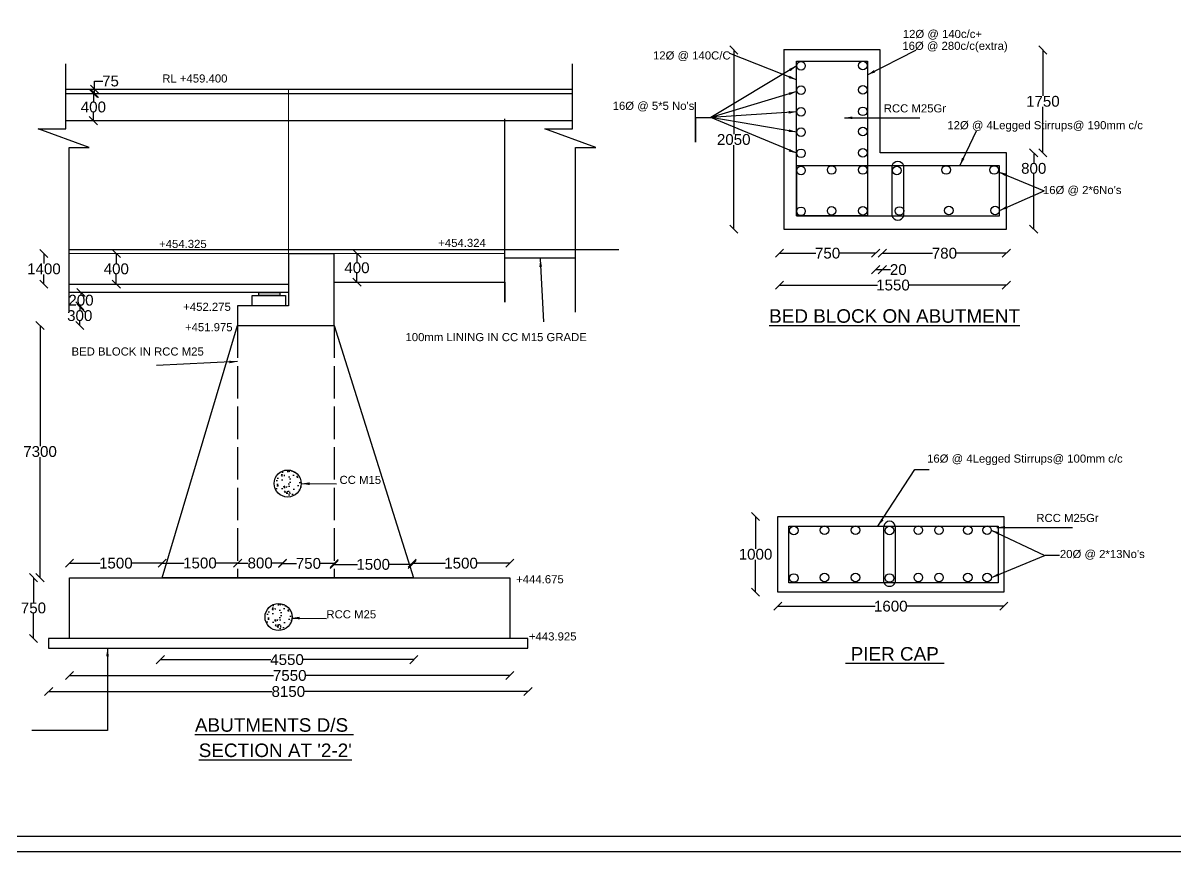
# Model space of a CAD drawing. Header units: millimetres. Extents: x 5124 to 3090300, y 2311 to 46023684.
# Drawn here: x 3047476 to 3068776, y 45984668 to 45999997 of the extents above; entities that cross this region are included whole.
import ezdxf

# ---------------------------------------------------------------- set-up
doc = ezdxf.new("R2010")
doc.units = ezdxf.units.MM
doc.header["$MEASUREMENT"] = 0
doc.linetypes.add('ACAD_ISO02W100', pattern=[15, 12, -3])
doc.layers.add('DIMENSION', color=7, linetype='Continuous')
doc.layers.add('DRAWING', color=7, linetype='Continuous')
doc.styles.get("Standard").update_dxf_attribs({"font": 'arial.ttf'})
doc.dimstyles.get("Standard").update_dxf_attribs({"dimtxt": 200, "dimasz": 150, "dimexe": 0.18, "dimexo": 0.0625, "dimgap": 0.09, "dimtad": 0, "dimtih": 1, "dimtoh": 1, "dimdec": 0, "dimzin": 0, "dimdsep": 46, "dimtxsty": 'Standard', "dimblk": 'OBLIQUE', "dimcen": 0.09, "dimse1": 1, "dimse2": 1, "dimadec": 0, "dimazin": 0, "dimtfac": 1, "dimtdec": 0, "dimtofl": 0, "dimtmove": 0, "dimatfit": 3, "dimfxl": 1, "dimtolj": 1, "dimtzin": 0, "dimarcsym": 1})

# ---------------------------------------------------------------- blocks, each defined once
blk = doc.blocks.new('_Oblique')
at = {"color": 0, "linetype": 'ByBlock', "lineweight": -2}
blk.add_line((-0.5, -0.5), (0.5, 0.5), dxfattribs=at)
blk = doc.blocks.new('*D31')
at = {"layer": 'Defpoints', "color": 0, "transparency": 16777216}
for p in [(3063327, 45999499), (3066333, 45999499), (3063327, 45997597)]:
    blk.add_point(p, dxfattribs=at)
at = {"layer": 'DRAWING', "color": 0, "lineweight": -2, "transparency": 16777216}
for p, q in [((3066333, 45999499), (3066333, 45998650)), ((3066333, 45997597), (3066333, 45998446))]:
    blk.add_line(p, q, dxfattribs=at)
at = {"layer": 'DRAWING', "color": 0, "lineweight": -2, "transparency": 16777216, "xscale": 150, "yscale": 150, "zscale": 150}
for p, rotation in [((3066333, 45999499), 90), ((3066333, 45997597), 270)]:
    blk.add_blockref('_Oblique', p, dxfattribs=dict(at, rotation=rotation))
at = {"layer": 'DRAWING', "color": 0, "transparency": 16777216, "insert": (3066333, 45998548), "char_height": 200, "attachment_point": 5}
blk.add_mtext('\\A1;1750', dxfattribs=at)
blk = doc.blocks.new('*D32')
at = {"layer": 'Defpoints', "color": 0, "transparency": 16777216}
for p in [(3065658, 45997597), (3065658, 45996186), (3066164, 45996186)]:
    blk.add_point(p, dxfattribs=at)
at = {"layer": 'DRAWING', "color": 0, "lineweight": -2, "transparency": 16777216}
for p, q in [((3066164, 45997597), (3066164, 45997410)), ((3066164, 45996186), (3066164, 45997205))]:
    blk.add_line(p, q, dxfattribs=at)
at = {"layer": 'DRAWING', "color": 0, "lineweight": -2, "transparency": 16777216, "xscale": 150, "yscale": 150, "zscale": 150}
for p, rotation in [((3066164, 45997597), 90), ((3066164, 45996186), 270)]:
    blk.add_blockref('_Oblique', p, dxfattribs=dict(at, rotation=rotation))
at = {"layer": 'DRAWING', "color": 0, "transparency": 16777216, "insert": (3066164, 45997308), "char_height": 200, "attachment_point": 5}
blk.add_mtext('\\A1;800', dxfattribs=at)
blk = doc.blocks.new('*D33')
at = {"layer": 'Defpoints', "color": 0, "transparency": 16777216}
for p in [(3060617, 45999499), (3061544, 45999499), (3061544, 45996186)]:
    blk.add_point(p, dxfattribs=at)
at = {"layer": 'DRAWING', "color": 0, "lineweight": -2, "transparency": 16777216}
for p, q in [((3060617, 45999499), (3060617, 45997944)), ((3060617, 45996186), (3060617, 45997740))]:
    blk.add_line(p, q, dxfattribs=at)
at = {"layer": 'DRAWING', "color": 0, "lineweight": -2, "transparency": 16777216, "xscale": 150, "yscale": 150, "zscale": 150}
for p, rotation in [((3060617, 45999499), 90), ((3060617, 45996186), 270)]:
    blk.add_blockref('_Oblique', p, dxfattribs=dict(at, rotation=rotation))
at = {"layer": 'DRAWING', "color": 0, "transparency": 16777216, "insert": (3060617, 45997842), "char_height": 200, "attachment_point": 5}
blk.add_mtext('\\A1;2050', dxfattribs=at)
blk = doc.blocks.new('*D34')
at = {"layer": 'Defpoints', "color": 0, "transparency": 16777216}
for p in [(3061465, 45996170), (3063241, 45996186), (3063241, 45995740)]:
    blk.add_point(p, dxfattribs=at)
at = {"layer": 'DRAWING', "color": 0, "lineweight": -2, "transparency": 16777216}
for p, q in [((3061465, 45995740), (3062133, 45995740)), ((3063241, 45995740), (3062573, 45995740))]:
    blk.add_line(p, q, dxfattribs=at)
at = {"layer": 'DRAWING', "color": 0, "lineweight": -2, "transparency": 16777216, "xscale": 150, "yscale": 150, "zscale": 150, "rotation": 180}
blk.add_blockref('_Oblique', (3061465, 45995740), dxfattribs=at)
at = {"layer": 'DRAWING', "color": 0, "lineweight": -2, "transparency": 16777216, "xscale": 150, "yscale": 150, "zscale": 150}
blk.add_blockref('_Oblique', (3063241, 45995740), dxfattribs=at)
at = {"layer": 'DRAWING', "color": 0, "transparency": 16777216, "insert": (3062353, 45995740), "char_height": 200, "attachment_point": 5}
blk.add_mtext('\\A1;750', dxfattribs=at)
blk = doc.blocks.new('*D35')
at = {"layer": 'Defpoints', "color": 0, "transparency": 16777216}
for p in [(3063241, 45995740), (3063365, 45995740), (3063365, 45995436)]:
    blk.add_point(p, dxfattribs=at)
at = {"layer": 'DRAWING', "color": 0, "lineweight": -2, "transparency": 16777216}
for p, q in [((3063241, 45995436), (3063365, 45995436)), ((3063365, 45995436), (3063515, 45995436))]:
    blk.add_line(p, q, dxfattribs=at)
at = {"layer": 'DRAWING', "color": 0, "lineweight": -2, "transparency": 16777216, "xscale": 150, "yscale": 150, "zscale": 150, "rotation": 180}
blk.add_blockref('_Oblique', (3063241, 45995436), dxfattribs=at)
at = {"layer": 'DRAWING', "color": 0, "lineweight": -2, "transparency": 16777216, "xscale": 150, "yscale": 150, "zscale": 150}
blk.add_blockref('_Oblique', (3063365, 45995436), dxfattribs=at)
at = {"layer": 'DRAWING', "color": 0, "transparency": 16777216, "insert": (3063659, 45995436), "char_height": 200, "attachment_point": 5}
blk.add_mtext('\\A1;20', dxfattribs=at)
blk = doc.blocks.new('*D36')
at = {"layer": 'Defpoints', "color": 0, "transparency": 16777216}
for p in [(3065658, 45996186), (3063365, 45995740), (3065658, 45995739)]:
    blk.add_point(p, dxfattribs=at)
at = {"layer": 'DRAWING', "color": 0, "lineweight": -2, "transparency": 16777216}
for p, q in [((3063365, 45995739), (3064292, 45995739)), ((3065658, 45995739), (3064731, 45995739))]:
    blk.add_line(p, q, dxfattribs=at)
at = {"layer": 'DRAWING', "color": 0, "lineweight": -2, "transparency": 16777216, "xscale": 150, "yscale": 150, "zscale": 150, "rotation": 180}
blk.add_blockref('_Oblique', (3063365, 45995739), dxfattribs=at)
at = {"layer": 'DRAWING', "color": 0, "lineweight": -2, "transparency": 16777216, "xscale": 150, "yscale": 150, "zscale": 150}
blk.add_blockref('_Oblique', (3065658, 45995739), dxfattribs=at)
at = {"layer": 'DRAWING', "color": 0, "transparency": 16777216, "insert": (3064512, 45995739), "char_height": 200, "attachment_point": 5}
blk.add_mtext('\\A1;780', dxfattribs=at)
blk = doc.blocks.new('*D37')
at = {"layer": 'Defpoints', "color": 0, "transparency": 16777216}
for p in [(3061465, 45995740), (3065658, 45995739), (3065658, 45995150)]:
    blk.add_point(p, dxfattribs=at)
at = {"layer": 'DRAWING', "color": 0, "lineweight": -2, "transparency": 16777216}
for p, q in [((3061465, 45995150), (3063273, 45995150)), ((3065658, 45995150), (3063851, 45995150))]:
    blk.add_line(p, q, dxfattribs=at)
at = {"layer": 'DRAWING', "color": 0, "lineweight": -2, "transparency": 16777216, "xscale": 150, "yscale": 150, "zscale": 150, "rotation": 180}
blk.add_blockref('_Oblique', (3061465, 45995150), dxfattribs=at)
at = {"layer": 'DRAWING', "color": 0, "lineweight": -2, "transparency": 16777216, "xscale": 150, "yscale": 150, "zscale": 150}
blk.add_blockref('_Oblique', (3065658, 45995150), dxfattribs=at)
at = {"layer": 'DRAWING', "color": 0, "transparency": 16777216, "insert": (3063562, 45995150), "char_height": 200, "attachment_point": 5}
blk.add_mtext('\\A1;1550', dxfattribs=at)
blk = doc.blocks.new('*D38')
at = {"layer": 'Defpoints', "color": 0, "transparency": 16777216}
for p in [(3061020, 45990872), (3061432, 45990872), (3061432, 45989471)]:
    blk.add_point(p, dxfattribs=at)
at = {"layer": 'DRAWING', "color": 0, "lineweight": -2, "transparency": 16777216}
for p, q in [((3061020, 45990872), (3061020, 45990274)), ((3061020, 45989471), (3061020, 45990069))]:
    blk.add_line(p, q, dxfattribs=at)
at = {"layer": 'DRAWING', "color": 0, "lineweight": -2, "transparency": 16777216, "xscale": 150, "yscale": 150, "zscale": 150}
for p, rotation in [((3061020, 45990872), 90), ((3061020, 45989471), 270)]:
    blk.add_blockref('_Oblique', p, dxfattribs=dict(at, rotation=rotation))
at = {"layer": 'DRAWING', "color": 0, "transparency": 16777216, "insert": (3061020, 45990172), "char_height": 200, "attachment_point": 5}
blk.add_mtext('\\A1;1000', dxfattribs=at)
blk = doc.blocks.new('*D39')
at = {"layer": 'Defpoints', "color": 0, "transparency": 16777216}
for p in [(3061432, 45989471), (3065611, 45989471), (3065611, 45989212)]:
    blk.add_point(p, dxfattribs=at)
at = {"layer": 'DRAWING', "color": 0, "lineweight": -2, "transparency": 16777216}
for p, q in [((3061432, 45989212), (3063232, 45989212)), ((3065611, 45989212), (3063810, 45989212))]:
    blk.add_line(p, q, dxfattribs=at)
at = {"layer": 'DRAWING', "color": 0, "lineweight": -2, "transparency": 16777216, "xscale": 150, "yscale": 150, "zscale": 150, "rotation": 180}
blk.add_blockref('_Oblique', (3061432, 45989212), dxfattribs=at)
at = {"layer": 'DRAWING', "color": 0, "lineweight": -2, "transparency": 16777216, "xscale": 150, "yscale": 150, "zscale": 150}
blk.add_blockref('_Oblique', (3065611, 45989212), dxfattribs=at)
at = {"layer": 'DRAWING', "color": 0, "transparency": 16777216, "insert": (3063521, 45989212), "char_height": 200, "attachment_point": 5}
blk.add_mtext('\\A1;1600', dxfattribs=at)
blk = doc.blocks.new('*D40')
at = {"layer": 'Defpoints', "color": 0, "transparency": 16777216}
for p in [(3050014, 45988438), (3054701, 45988438), (3054701, 45988224)]:
    blk.add_point(p, dxfattribs=at)
at = {"layer": 'DRAWING', "color": 0, "lineweight": -2, "transparency": 16777216}
for p, q in [((3050014, 45988224), (3052055, 45988224)), ((3054701, 45988224), (3052660, 45988224))]:
    blk.add_line(p, q, dxfattribs=at)
at = {"layer": 'DRAWING', "color": 0, "lineweight": -2, "transparency": 16777216, "xscale": 150, "yscale": 150, "zscale": 150, "rotation": 180}
blk.add_blockref('_Oblique', (3050014, 45988224), dxfattribs=at)
at = {"layer": 'DRAWING', "color": 0, "lineweight": -2, "transparency": 16777216, "xscale": 150, "yscale": 150, "zscale": 150}
blk.add_blockref('_Oblique', (3054701, 45988224), dxfattribs=at)
at = {"layer": 'DRAWING', "color": 0, "transparency": 16777216, "insert": (3052357, 45988224), "char_height": 200, "attachment_point": 5}
blk.add_mtext('\\A1;4550', dxfattribs=at)
blk = doc.blocks.new('*D41')
at = {"layer": 'Defpoints', "color": 0, "transparency": 16777216}
for p in [(3048336, 45988438), (3056478, 45988438), (3056478, 45987931)]:
    blk.add_point(p, dxfattribs=at)
at = {"layer": 'DRAWING', "color": 0, "lineweight": -2, "transparency": 16777216}
for p, q in [((3048336, 45987931), (3052109, 45987931)), ((3056478, 45987931), (3052704, 45987931))]:
    blk.add_line(p, q, dxfattribs=at)
at = {"layer": 'DRAWING', "color": 0, "lineweight": -2, "transparency": 16777216, "xscale": 150, "yscale": 150, "zscale": 150, "rotation": 180}
blk.add_blockref('_Oblique', (3048336, 45987931), dxfattribs=at)
at = {"layer": 'DRAWING', "color": 0, "lineweight": -2, "transparency": 16777216, "xscale": 150, "yscale": 150, "zscale": 150}
blk.add_blockref('_Oblique', (3056478, 45987931), dxfattribs=at)
at = {"layer": 'DRAWING', "color": 0, "transparency": 16777216, "insert": (3052407, 45987931), "char_height": 200, "attachment_point": 5}
blk.add_mtext('\\A1;7550', dxfattribs=at)
blk = doc.blocks.new('*D42')
at = {"layer": 'Defpoints', "color": 0, "transparency": 16777216}
for p in [(3047949, 45988438), (3056812, 45988438), (3056812, 45987634)]:
    blk.add_point(p, dxfattribs=at)
at = {"layer": 'DRAWING', "color": 0, "lineweight": -2, "transparency": 16777216}
for p, q in [((3047949, 45987634), (3052082, 45987634)), ((3056812, 45987634), (3052679, 45987634))]:
    blk.add_line(p, q, dxfattribs=at)
at = {"layer": 'DRAWING', "color": 0, "lineweight": -2, "transparency": 16777216, "xscale": 150, "yscale": 150, "zscale": 150, "rotation": 180}
blk.add_blockref('_Oblique', (3047949, 45987634), dxfattribs=at)
at = {"layer": 'DRAWING', "color": 0, "lineweight": -2, "transparency": 16777216, "xscale": 150, "yscale": 150, "zscale": 150}
blk.add_blockref('_Oblique', (3056812, 45987634), dxfattribs=at)
at = {"layer": 'DRAWING', "color": 0, "transparency": 16777216, "insert": (3052381, 45987634), "char_height": 200, "attachment_point": 5}
blk.add_mtext('\\A1;8150', dxfattribs=at)
blk = doc.blocks.new('*D43')
at = {"layer": 'Defpoints', "color": 0, "transparency": 16777216}
for p in [(3050049, 45990008), (3048336, 45989740), (3050049, 45989740)]:
    blk.add_point(p, dxfattribs=at)
at = {"layer": 'DRAWING', "color": 0, "lineweight": -2, "transparency": 16777216}
for p, q in [((3048336, 45990008), (3048903, 45990008)), ((3050049, 45990008), (3049481, 45990008))]:
    blk.add_line(p, q, dxfattribs=at)
at = {"layer": 'DRAWING', "color": 0, "lineweight": -2, "transparency": 16777216, "xscale": 150, "yscale": 150, "zscale": 150, "rotation": 180}
blk.add_blockref('_Oblique', (3048336, 45990008), dxfattribs=at)
at = {"layer": 'DRAWING', "color": 0, "lineweight": -2, "transparency": 16777216, "xscale": 150, "yscale": 150, "zscale": 150}
blk.add_blockref('_Oblique', (3050049, 45990008), dxfattribs=at)
at = {"layer": 'DRAWING', "color": 0, "transparency": 16777216, "insert": (3049192, 45990008), "char_height": 200, "attachment_point": 5}
blk.add_mtext('\\A1;1500', dxfattribs=at)
blk = doc.blocks.new('*D44')
at = {"layer": 'Defpoints', "color": 0, "transparency": 16777216}
for p in [(3051444, 45990010), (3050049, 45989740), (3051444, 45989740)]:
    blk.add_point(p, dxfattribs=at)
at = {"layer": 'DRAWING', "color": 0, "lineweight": -2, "transparency": 16777216}
for p, q in [((3050049, 45990010), (3050457, 45990010)), ((3051444, 45990010), (3051035, 45990010))]:
    blk.add_line(p, q, dxfattribs=at)
at = {"layer": 'DRAWING', "color": 0, "lineweight": -2, "transparency": 16777216, "xscale": 150, "yscale": 150, "zscale": 150, "rotation": 180}
blk.add_blockref('_Oblique', (3050049, 45990010), dxfattribs=at)
at = {"layer": 'DRAWING', "color": 0, "lineweight": -2, "transparency": 16777216, "xscale": 150, "yscale": 150, "zscale": 150}
blk.add_blockref('_Oblique', (3051444, 45990010), dxfattribs=at)
at = {"layer": 'DRAWING', "color": 0, "transparency": 16777216, "insert": (3050746, 45990010), "char_height": 200, "attachment_point": 5}
blk.add_mtext('\\A1;1500', dxfattribs=at)
blk = doc.blocks.new('*D45')
at = {"layer": 'Defpoints', "color": 0, "transparency": 16777216}
for p in [(3052275, 45990010), (3053228, 45990010), (3053228, 45990003)]:
    blk.add_point(p, dxfattribs=at)
at = {"layer": 'DRAWING', "color": 0, "lineweight": -2, "transparency": 16777216}
for p, q in [((3052275, 45990003), (3052532, 45990003)), ((3053228, 45990003), (3052971, 45990003))]:
    blk.add_line(p, q, dxfattribs=at)
at = {"layer": 'DRAWING', "color": 0, "lineweight": -2, "transparency": 16777216, "xscale": 150, "yscale": 150, "zscale": 150, "rotation": 180}
blk.add_blockref('_Oblique', (3052275, 45990003), dxfattribs=at)
at = {"layer": 'DRAWING', "color": 0, "lineweight": -2, "transparency": 16777216, "xscale": 150, "yscale": 150, "zscale": 150}
blk.add_blockref('_Oblique', (3053228, 45990003), dxfattribs=at)
at = {"layer": 'DRAWING', "color": 0, "transparency": 16777216, "insert": (3052752, 45990003), "char_height": 200, "attachment_point": 5}
blk.add_mtext('\\A1;750', dxfattribs=at)
blk = doc.blocks.new('*D46')
at = {"layer": 'Defpoints', "color": 0, "transparency": 16777216}
for p in [(3053228, 45990003), (3054672, 45990003), (3054672, 45989985)]:
    blk.add_point(p, dxfattribs=at)
at = {"layer": 'DRAWING', "color": 0, "lineweight": -2, "transparency": 16777216}
for p, q in [((3053228, 45989985), (3053661, 45989985)), ((3054672, 45989985), (3054239, 45989985))]:
    blk.add_line(p, q, dxfattribs=at)
at = {"layer": 'DRAWING', "color": 0, "lineweight": -2, "transparency": 16777216, "xscale": 150, "yscale": 150, "zscale": 150, "rotation": 180}
blk.add_blockref('_Oblique', (3053228, 45989985), dxfattribs=at)
at = {"layer": 'DRAWING', "color": 0, "lineweight": -2, "transparency": 16777216, "xscale": 150, "yscale": 150, "zscale": 150}
blk.add_blockref('_Oblique', (3054672, 45989985), dxfattribs=at)
at = {"layer": 'DRAWING', "color": 0, "transparency": 16777216, "insert": (3053950, 45989985), "char_height": 200, "attachment_point": 5}
blk.add_mtext('\\A1;1500', dxfattribs=at)
blk = doc.blocks.new('*D47')
at = {"layer": 'Defpoints', "color": 0, "transparency": 16777216}
for p in [(3054672, 45989985), (3056477, 45990007), (3056477, 45989985)]:
    blk.add_point(p, dxfattribs=at)
at = {"layer": 'DRAWING', "color": 0, "lineweight": -2, "transparency": 16777216}
for p, q in [((3054672, 45990007), (3055286, 45990007)), ((3056477, 45990007), (3055863, 45990007))]:
    blk.add_line(p, q, dxfattribs=at)
at = {"layer": 'DRAWING', "color": 0, "lineweight": -2, "transparency": 16777216, "xscale": 150, "yscale": 150, "zscale": 150, "rotation": 180}
blk.add_blockref('_Oblique', (3054672, 45990007), dxfattribs=at)
at = {"layer": 'DRAWING', "color": 0, "lineweight": -2, "transparency": 16777216, "xscale": 150, "yscale": 150, "zscale": 150}
blk.add_blockref('_Oblique', (3056477, 45990007), dxfattribs=at)
at = {"layer": 'DRAWING', "color": 0, "transparency": 16777216, "insert": (3055575, 45990007), "char_height": 200, "attachment_point": 5}
blk.add_mtext('\\A1;1500', dxfattribs=at)
blk = doc.blocks.new('*D48')
at = {"layer": 'Defpoints', "color": 0, "transparency": 16777216}
for p in [(3047668, 45989740), (3048336, 45989740), (3048336, 45988617)]:
    blk.add_point(p, dxfattribs=at)
at = {"layer": 'DRAWING', "color": 0, "lineweight": -2, "transparency": 16777216}
for p, q in [((3047668, 45989740), (3047668, 45989281)), ((3047668, 45988617), (3047668, 45989076))]:
    blk.add_line(p, q, dxfattribs=at)
at = {"layer": 'DRAWING', "color": 0, "lineweight": -2, "transparency": 16777216, "xscale": 150, "yscale": 150, "zscale": 150}
for p, rotation in [((3047668, 45989740), 90), ((3047668, 45988617), 270)]:
    blk.add_blockref('_Oblique', p, dxfattribs=dict(at, rotation=rotation))
at = {"layer": 'DRAWING', "color": 0, "transparency": 16777216, "insert": (3047668, 45989179), "char_height": 200, "attachment_point": 5}
blk.add_mtext('\\A1;750', dxfattribs=at)
blk = doc.blocks.new('*D49')
at = {"layer": 'Defpoints', "color": 0, "transparency": 16777216}
for p in [(3047668, 45994403), (3047790, 45994403), (3047668, 45989740)]:
    blk.add_point(p, dxfattribs=at)
at = {"layer": 'DRAWING', "color": 0, "lineweight": -2, "transparency": 16777216}
for p, q in [((3047790, 45994403), (3047790, 45992174)), ((3047790, 45989740), (3047790, 45991969))]:
    blk.add_line(p, q, dxfattribs=at)
at = {"layer": 'DRAWING', "color": 0, "lineweight": -2, "transparency": 16777216, "xscale": 150, "yscale": 150, "zscale": 150}
for p, rotation in [((3047790, 45994403), 90), ((3047790, 45989740), 270)]:
    blk.add_blockref('_Oblique', p, dxfattribs=dict(at, rotation=rotation))
at = {"layer": 'DRAWING', "color": 0, "transparency": 16777216, "insert": (3047790, 45992072), "char_height": 200, "attachment_point": 5}
blk.add_mtext('\\A1;7300', dxfattribs=at)
blk = doc.blocks.new('*D50')
at = {"layer": 'Defpoints', "color": 0, "transparency": 16777216}
for p in [(3048524, 45994767), (3051444, 45994767), (3051444, 45994403)]:
    blk.add_point(p, dxfattribs=at)
at = {"layer": 'DRAWING', "color": 0, "lineweight": -2, "transparency": 16777216}
for p, q in [((3048524, 45994767), (3048524, 45994687)), ((3048524, 45994403), (3048524, 45994483))]:
    blk.add_line(p, q, dxfattribs=at)
at = {"layer": 'DRAWING', "color": 0, "lineweight": -2, "transparency": 16777216, "xscale": 150, "yscale": 150, "zscale": 150}
for p, rotation in [((3048524, 45994767), 90), ((3048524, 45994403), 270)]:
    blk.add_blockref('_Oblique', p, dxfattribs=dict(at, rotation=rotation))
at = {"layer": 'DRAWING', "color": 0, "transparency": 16777216, "insert": (3048524, 45994585), "char_height": 200, "attachment_point": 5}
blk.add_mtext('\\A1;300', dxfattribs=at)
blk = doc.blocks.new('*D51')
at = {"layer": 'Defpoints', "color": 0, "transparency": 16777216}
for p in [(3048524, 45995013), (3048547, 45995013), (3048524, 45994727)]:
    blk.add_point(p, dxfattribs=at)
at = {"layer": 'DRAWING', "color": 0, "lineweight": -2, "transparency": 16777216}
for p, q in [((3048547, 45995013), (3048547, 45994972)), ((3048547, 45994727), (3048547, 45994768))]:
    blk.add_line(p, q, dxfattribs=at)
at = {"layer": 'DRAWING', "color": 0, "lineweight": -2, "transparency": 16777216, "xscale": 150, "yscale": 150, "zscale": 150}
for p, rotation in [((3048547, 45995013), 90), ((3048547, 45994727), 270)]:
    blk.add_blockref('_Oblique', p, dxfattribs=dict(at, rotation=rotation))
at = {"layer": 'DRAWING', "color": 0, "transparency": 16777216, "insert": (3048547, 45994870), "char_height": 200, "attachment_point": 5}
blk.add_mtext('\\A1;200', dxfattribs=at)
blk = doc.blocks.new('*D52')
at = {"layer": 'Defpoints', "color": 0, "transparency": 16777216}
for p in [(3049200, 45995734), (3049231, 45995734), (3049231, 45995166)]:
    blk.add_point(p, dxfattribs=at)
at = {"layer": 'DRAWING', "color": 0, "lineweight": -2, "transparency": 16777216}
for p, q in [((3049200, 45995734), (3049200, 45995552)), ((3049200, 45995166), (3049200, 45995348))]:
    blk.add_line(p, q, dxfattribs=at)
at = {"layer": 'DRAWING', "color": 0, "lineweight": -2, "transparency": 16777216, "xscale": 150, "yscale": 150, "zscale": 150}
for p, rotation in [((3049200, 45995734), 90), ((3049200, 45995166), 270)]:
    blk.add_blockref('_Oblique', p, dxfattribs=dict(at, rotation=rotation))
at = {"layer": 'DRAWING', "color": 0, "transparency": 16777216, "insert": (3049200, 45995450), "char_height": 200, "attachment_point": 5}
blk.add_mtext('\\A1;400', dxfattribs=at)
blk = doc.blocks.new('*D53')
at = {"layer": 'Defpoints', "color": 0, "transparency": 16777216}
for p in [(3047862, 45995734), (3048326, 45995734), (3048326, 45995166)]:
    blk.add_point(p, dxfattribs=at)
at = {"layer": 'DRAWING', "color": 0, "lineweight": -2, "transparency": 16777216}
for p, q in [((3047862, 45995734), (3047862, 45995552)), ((3047862, 45995166), (3047862, 45995348))]:
    blk.add_line(p, q, dxfattribs=at)
at = {"layer": 'DRAWING', "color": 0, "lineweight": -2, "transparency": 16777216, "xscale": 150, "yscale": 150, "zscale": 150}
for p, rotation in [((3047862, 45995734), 90), ((3047862, 45995166), 270)]:
    blk.add_blockref('_Oblique', p, dxfattribs=dict(at, rotation=rotation))
at = {"layer": 'DRAWING', "color": 0, "transparency": 16777216, "insert": (3047862, 45995450), "char_height": 200, "attachment_point": 5}
blk.add_mtext('\\A1;1400', dxfattribs=at)
blk = doc.blocks.new('*D54')
at = {"layer": 'Defpoints', "color": 0, "transparency": 16777216}
for p in [(3048776, 45998696), (3048857, 45998696), (3048857, 45998191)]:
    blk.add_point(p, dxfattribs=at)
at = {"layer": 'DRAWING', "color": 0, "lineweight": -2, "transparency": 16777216}
for p, q in [((3048776, 45998696), (3048776, 45998545)), ((3048776, 45998191), (3048776, 45998341))]:
    blk.add_line(p, q, dxfattribs=at)
at = {"layer": 'DRAWING', "color": 0, "lineweight": -2, "transparency": 16777216, "xscale": 150, "yscale": 150, "zscale": 150}
for p, rotation in [((3048776, 45998696), 90), ((3048776, 45998191), 270)]:
    blk.add_blockref('_Oblique', p, dxfattribs=dict(at, rotation=rotation))
at = {"layer": 'DRAWING', "color": 0, "transparency": 16777216, "insert": (3048776, 45998443), "char_height": 200, "attachment_point": 5}
blk.add_mtext('\\A1;400', dxfattribs=at)
blk = doc.blocks.new('*D55')
at = {"layer": 'Defpoints', "color": 0, "transparency": 16777216}
for p in [(3048776, 45998773), (3048776, 45998696), (3048799, 45998773)]:
    blk.add_point(p, dxfattribs=at)
at = {"layer": 'DRAWING', "color": 0, "lineweight": -2, "transparency": 16777216}
for p, q in [((3048799, 45998773), (3048799, 45998923)), ((3048799, 45998923), (3048949, 45998923)), ((3048799, 45998696), (3048799, 45998773))]:
    blk.add_line(p, q, dxfattribs=at)
at = {"layer": 'DRAWING', "color": 0, "lineweight": -2, "transparency": 16777216, "xscale": 150, "yscale": 150, "zscale": 150}
for p, rotation in [((3048799, 45998773), 90), ((3048799, 45998696), 270)]:
    blk.add_blockref('_Oblique', p, dxfattribs=dict(at, rotation=rotation))
at = {"layer": 'DRAWING', "color": 0, "transparency": 16777216, "insert": (3049093, 45998923), "char_height": 200, "attachment_point": 5}
blk.add_mtext('\\A1;75', dxfattribs=at)
blk = doc.blocks.new('*D56')
at = {"layer": 'Defpoints', "color": 0, "transparency": 16777216}
for p in [(3053622, 45995734), (3053622, 45995206), (3053650, 45995206)]:
    blk.add_point(p, dxfattribs=at)
at = {"layer": 'DRAWING', "color": 0, "lineweight": -2, "transparency": 16777216}
for p, q in [((3053650, 45995734), (3053650, 45995572)), ((3053650, 45995206), (3053650, 45995367))]:
    blk.add_line(p, q, dxfattribs=at)
at = {"layer": 'DRAWING', "color": 0, "lineweight": -2, "transparency": 16777216, "xscale": 150, "yscale": 150, "zscale": 150}
for p, rotation in [((3053650, 45995734), 90), ((3053650, 45995206), 270)]:
    blk.add_blockref('_Oblique', p, dxfattribs=dict(at, rotation=rotation))
at = {"layer": 'DRAWING', "color": 0, "transparency": 16777216, "insert": (3053650, 45995470), "char_height": 200, "attachment_point": 5}
blk.add_mtext('\\A1;400', dxfattribs=at)
blk = doc.blocks.new('*D57')
at = {"layer": 'Defpoints', "color": 0, "transparency": 16777216}
for p in [(3051444, 45990010), (3051444, 45990010), (3052275, 45990010)]:
    blk.add_point(p, dxfattribs=at)
at = {"layer": 'DRAWING', "color": 0, "lineweight": -2, "transparency": 16777216}
for p, q in [((3051444, 45990010), (3051639, 45990010)), ((3052275, 45990010), (3052080, 45990010))]:
    blk.add_line(p, q, dxfattribs=at)
at = {"layer": 'DRAWING', "color": 0, "lineweight": -2, "transparency": 16777216, "xscale": 150, "yscale": 150, "zscale": 150, "rotation": 180}
blk.add_blockref('_Oblique', (3051444, 45990010), dxfattribs=at)
at = {"layer": 'DRAWING', "color": 0, "lineweight": -2, "transparency": 16777216, "xscale": 150, "yscale": 150, "zscale": 150}
blk.add_blockref('_Oblique', (3052275, 45990010), dxfattribs=at)
at = {"layer": 'DRAWING', "color": 0, "transparency": 16777216, "insert": (3051860, 45990010), "char_height": 200, "attachment_point": 5}
blk.add_mtext('\\A1;800', dxfattribs=at)

msp = doc.modelspace()

# ---------------------------------------------------------------- hatches: boundary and pattern name
at = {"layer": 'DRAWING'}
h = msp.add_hatch(dxfattribs=at)
h.set_pattern_fill('AR-CONC', color=256, scale=40, style=0)
h.set_pattern_definition([(50, (10331.09, -20715.97), (286.904073, -25.100854), [30, -330]), (355, (10331.1, -20715.97), (-55.5005334, 300.8768535), [24, -264]), (100.4514, (10355, -20718.06), (231.4037527, 275.7758168), [25.496076, -280.4568448]), (46.1842, (10331.1, -20635.97), (426.8964195, -66.2076057), [45, -495]), (96.6356, (10366.66, -20641.5), (373.8650822, 389.6471484), [38.244115, -420.6852]), (351.1842, (10331.1, -20635.97), (373.864778, 389.6474404), [36, -396]), (21, (10371.09, -20655.97), (238.7628208, -161.0475563), [30, -330]), (326, (10371.1, -20655.97), (97.3261328, 290.060018), [24, -264]), (71.4514, (10390.98, -20669.4), (336.0890514, 129.0121987), [25.496076, -280.4568448]), (37.5, (10331.09, -20715.97), (4.86394213, 133.15754153), [0, -260.8, 0, -268, 0, -265]), (7.5, (10331.09, -20715.97), (105.22781498, 157.76468475), [0, -152.8, 0, -254.8, 0, -101]), (327.5, (10241.89, -20715.97), (213.52897447, -9.0219487), [0, -100, 0, -312, 0, -414]), (317.5, (10201.89, -20715.97), (233.2744677, 40.0419929), [0, -130, 0, -207.2, 0, -294])])
h.paths.add_polyline_path([(3052119, 45991481, 1), (3052619, 45991481, 1.0000001)])
h = msp.add_hatch(dxfattribs=at)
h.set_pattern_fill('AR-CONC', color=256, scale=40, style=0)
h.set_pattern_definition([(50, (10162.5, -23184.38), (286.904073, -25.100854), [30, -330]), (355, (10162.5, -23184.38), (-55.5005334, 300.8768535), [24, -264]), (100.4514, (10186.42, -23186.47), (231.4037527, 275.7758168), [25.496076, -280.4568448]), (46.1842, (10162.5, -23104.38), (426.8964195, -66.2076057), [45, -495]), (96.6356, (10198.1, -23109.9), (373.8650822, 389.6471484), [38.244115, -420.6852]), (351.1842, (10162.5, -23104.4), (373.864778, 389.6474404), [36, -396]), (21, (10202.5, -23124.38), (238.7628208, -161.0475563), [30, -330]), (326, (10202.5, -23124.38), (97.3261328, 290.060018), [24, -264]), (71.4514, (10222.4, -23137.8), (336.0890514, 129.0121987), [25.496076, -280.4568448]), (37.5, (10162.51, -23184.38), (4.86394213, 133.15754153), [0, -260.8, 0, -268, 0, -265]), (7.5, (10162.51, -23184.38), (105.22781498, 157.76468475), [0, -152.8, 0, -254.8, 0, -101]), (327.5, (10073.31, -23184.38), (213.52897447, -9.0219487), [0, -100, 0, -312, 0, -414]), (317.5, (10033.3, -23184.38), (233.2744677, 40.0419929), [0, -130, 0, -207.2, 0, -294])])
h.paths.add_polyline_path([(3051950.4, 45989012.6, 1), (3052450.5, 45989012.6, 1.0000001)])

# ---------------------------------------------------------------- linework, layer by layer
at = {"layer": 'DIMENSION'}
for points in [[(3059908.5, 45998245.9), (3059908.5, 45997795.5), (3059908.5, 45998245.9), (3059908.5, 45998536)], [(3060190.8, 45998245.9), (3059908.5, 45998245.9)]]:
    msp.add_lwpolyline(points, dxfattribs=at)
at = {"layer": 'DRAWING'}
for points in [[(3033707.6, 46023684.3), (3090299.6, 46023684.3), (3090299.6, 45984667.9), (3033707.6, 45984667.9)], [(3033996, 46023395.9), (3090011.2, 46023395.9), (3090011.2, 45984956.3), (3033996, 45984956.3)], [(3061780.4, 45999292.4), (3063087.8, 45999292.4), (3063087.8, 45996430), (3061780.4, 45996430)], [(3061780.4, 45996430), (3065530.5, 45996430), (3065530.5, 45997358.7), (3061780.4, 45997358.7)], [(3063763, 45997358.7), (3063542.2, 45997358.7), (3063542.2, 45996430), (3063763, 45996430)], [(3052383.8, 45995013.2), (3048325.8, 45995013.2), (3048325.8, 45995165.9), (3052383.8, 45995165.9)], [(3052223.3, 45994956.6), (3051833.6, 45994956.6), (3051833.6, 45995013.2), (3052223.3, 45995013.2)], [(3052326.4, 45994767), (3051715.1, 45994767), (3051715.1, 45994956.6), (3052326.4, 45994956.6)], [(3061431.7, 45990872), (3065610.8, 45990872), (3065610.8, 45989471), (3061431.7, 45989471)], [(3061635.2, 45990690.6), (3065509, 45990690.6), (3065509, 45989645.2), (3061635.2, 45989645.2)], [(3063394, 45990690.6), (3063603.5, 45990690.6), (3063603.5, 45989645.2), (3063394, 45989645.2)], [(3056476.9, 45988616.9), (3048335.5, 45988616.9), (3048335.5, 45989740.2), (3056476.9, 45989740.2)], [(3047948.9, 45988437.9), (3056812.5, 45988437.9), (3056812.5, 45988616.9), (3047948.9, 45988616.9)]]:
    msp.add_lwpolyline(points, close=True, dxfattribs=at)
for points in [[(3061544.3, 45999507.4), (3061544.3, 45996185.8), (3065658.4, 45996185.8), (3065658.4, 45997597.3), (3063327.1, 45997597.3), (3063327.1, 45999498.8), (3061544.3, 45999498.8)], [(3048325.8, 45994647.4), (3048325.8, 45997697.3), (3048700.9, 45997697.3), (3047757.1, 45998039.4), (3048268.7, 45998039.4), (3048268.7, 45999239.5)], [(3057694.2, 45994647.4), (3057694.2, 45997697.3), (3058069.3, 45997697.3), (3057125.5, 45998039.4), (3057637.1, 45998039.4), (3057637.1, 45999239.5)], [(3048268.7, 45998772.9), (3057637.1, 45998772.9)], [(3048268.7, 45998695.8), (3057637.1, 45998695.8)], [(3057637.1, 45998190.5), (3048268.7, 45998190.5)], [(3053228, 45995205.8), (3056387.4, 45995205.8), (3056387.4, 45994833.8), (3056387.4, 45998226.4)], [(3058491.8, 45995799.6), (3048325.8, 45995799.6)], [(3053228, 45994403.2), (3053228, 45995726.2), (3052383.8, 45995726.2), (3052383.8, 45994767), (3051443.9, 45994767), (3051443.9, 45994403.2)], [(3057694.2, 45995646.9), (3056387.4, 45995646.9)], [(3053228, 45994403.2), (3054694.2, 45989740.2), (3050048.6, 45989740.2), (3051443.9, 45994403.2)], [(3051443.9, 45994403.2), (3053228, 45994403.2)]]:
    msp.add_lwpolyline(points, dxfattribs=at)
at = {"layer": 'DRAWING', "const_width": 15}
for points in [[(3052383.8, 45995726.2), (3052383.8, 45998772.9)], [(3056389.1, 45995733.5), (3048314, 45995733.5)], [(3052383.8, 45995799.6), (3052383.8, 45994767)]]:
    msp.add_lwpolyline(points, dxfattribs=at)
at = {"layer": 'DRAWING', "linetype": 'ACAD_ISO02W100', "ltscale": 50}
for points in [[(3051443.9, 45994403.2), (3051443.9, 45989740.2)], [(3053228, 45994403.2), (3053228, 45989740.2)]]:
    msp.add_lwpolyline(points, dxfattribs=at)
at = {"layer": 'DRAWING'}
for centre, radius in [((3061860.9, 45999204.6), 79.4), ((3063002.9, 45999213), 79.4), ((3061860.9, 45998753.8), 79.4), ((3063002.9, 45998762.3), 79.4), ((3061860.9, 45998355.2), 79.4), ((3063002.9, 45998363.7), 79.4), ((3061860.9, 45997980.7), 79.4), ((3063002.9, 45997989.1), 79.4), ((3061860.9, 45997587.7), 79.4), ((3063002.9, 45997596.2), 79.4), ((3061860.9, 45997270.8), 79.4), ((3062427.2, 45997279.3), 79.4), ((3063002.9, 45997279.3), 79.4), ((3063631.4, 45997270.8), 79.4), ((3064544.8, 45997279.3), 79.4), ((3065433.3, 45997279.3), 79.4), ((3061860.9, 45996515.1), 79.4), ((3062427.2, 45996523.7), 79.4), ((3063002.9, 45996523.6), 79.4), ((3063680.6, 45996521.3), 79.4), ((3064594, 45996529.7), 79.4), ((3065451.1, 45996529.7), 79.4), ((3052369, 45991481), 250), ((3061728.5, 45990611.2), 79.4), ((3062294.8, 45990619.7), 79.4), ((3062870.5, 45990619.6), 79.4), ((3063498.9, 45990611.2), 79.4), ((3064030.2, 45990619.6), 79.4), ((3064412.3, 45990619.6), 79.4), ((3064946.2, 45990619.6), 79.4), ((3065300.9, 45990619.6), 79.4), ((3061728.8, 45989733.8), 79.4), ((3062295.1, 45989742.4), 79.4), ((3062870.8, 45989742.3), 79.4), ((3063499.3, 45989733.8), 79.4), ((3064030.5, 45989742.3), 79.4), ((3064412.7, 45989742.3), 79.4), ((3064946.5, 45989742.3), 79.4), ((3065301.2, 45989742.3), 79.4), ((3052200.4, 45989012.6), 250)]:
    msp.add_circle(centre, radius, dxfattribs=at)
for centre, radius, start, end in [((3063652.6, 45997317.2), 117.9, 20.57991, 159.42009), ((3063652.6, 45996472.2), 118.2, 200.92304, 339.07696), ((3063498.7, 45990677.7), 105.5, 7.01424, 172.98576), ((3063498.7, 45989698.1), 117.3, 206.76806, 333.23194)]:
    msp.add_arc(centre, radius, start, end, dxfattribs=at)

# ---------------------------------------------------------------- texts
at = {"layer": 'DIMENSION'}
for s, height, p in [('12Ø @ 140c/c+', 150, (3063743.2, 45999719.8)), ('16Ø @ 280c/c(extra)', 150, (3063734.8, 45999500.5)), ('12Ø @ 140C/C', 150, (3059124.1, 45999322.4)), ('RL +459.400', 150, (3050049.6, 45998896.4)), ("16Ø @ 5*5 No's", 150, (3058378.2, 45998391.3)), ('RCC M25Gr', 150, (3063391.3, 45998344)), ('12Ø @ 4Legged Stirrups@ 190mm c/c', 150, (3064566.8, 45998033)), ("16Ø @ 2*6No's", 150, (3066334.3, 45996834)), ('+454.325', 150, (3049991.6, 45995836.9)), ('+454.324', 150, (3055153.6, 45995855.9)), ('+452.275', 150, (3050437.6, 45994674.2)), ('%%UBED BLOCK ON ABUTMENT', 250, (3061272, 45994453.9)), ('+451.975', 150, (3050470.1, 45994296.9)), ('100mm LINING IN CC M15 GRADE', 150, (3054547.1, 45994113.9)), ('BED BLOCK IN RCC M25', 150, (3048372.4, 45993847.7)), ('16Ø @ 4Legged Stirrups@ 100mm c/c', 150, (3064192.3, 45991867.5)), (' CC M15', 150, (3053269.7, 45991473.2)), ('RCC M25Gr', 150, (3066212.3, 45990769.2)), ("20Ø @ 2*13No's", 150, (3066648.6, 45990102.9)), ('+444.675', 150, (3056593.6, 45989636.4)), ('RCC M25', 150, (3053085.1, 45988987.7)), ('+443.925', 150, (3056830.1, 45988578.8)), ('%%U PIER CAP ', 250, (3062682, 45988206.1)), ('%%UABUTMENTS D/S ', 250, (3050653.9, 45986890.8)), ("%%USECTION AT '2-2'", 250, (3050724.4, 45986422.9))]:
    msp.add_text(s, height=height, dxfattribs=at).set_placement(p)

# ---------------------------------------------------------------- dimensions: what is measured, and where the dimension line sits
at = {"layer": 'DRAWING'}
for base, p1, p2, text, picture, middle in [((3060616.9, 45999498.8), (3061544.3, 45996185.8), (3061544.3, 45999498.8), '2050', '*D33', (3060616.9, 45997842.3)), ((3066332.9, 45999498.8), (3063327.1, 45997597.3), (3063327.1, 45999498.8), '1750', '*D31', (3066332.9, 45998548)), ((3048799.5, 45998772.9), (3048775.8, 45998695.8), (3048775.8, 45998772.9), '75', '*D55', (3049092.7, 45998922.9)), ((3048775.8, 45998695.8), (3048856.6, 45998190.5), (3048856.6, 45998695.8), '400', '*D54', (3048775.8, 45998443.2)), ((3047862.5, 45995733.5), (3048325.8, 45995165.9), (3048325.8, 45995733.5), '1400', '*D53', (3047862.5, 45995449.7)), ((3049199.6, 45995733.5), (3049230.5, 45995165.9), (3049230.5, 45995733.5), '400', '*D52', (3049199.6, 45995449.7)), ((3053649.8, 45995205.8), (3053622.5, 45995733.5), (3053622.5, 45995205.8), '400', '*D56', (3053649.8, 45995469.7)), ((3048546.9, 45995013.2), (3048523.7, 45994727.1), (3048523.7, 45995013.2), '200', '*D51', (3048546.9, 45994870.2)), ((3048523.7, 45994767), (3051443.9, 45994403.2), (3051443.9, 45994767), '300', '*D50', (3048523.7, 45994585.1)), ((3047789.8, 45994403.2), (3047667.8, 45989740.2), (3047667.8, 45994403.2), '7300', '*D49', (3047789.8, 45992071.7)), ((3061020.3, 45990872), (3061431.7, 45989471), (3061431.7, 45990872), '1000', '*D38', (3061020.3, 45990171.5)), ((3047667.8, 45989740.2), (3048335.5, 45988616.9), (3048335.5, 45989740.2), '750', '*D48', (3047667.8, 45989178.5))]:
    dim = msp.add_linear_dim(base=base, p1=p1, p2=p2, angle=90, text=text, dimstyle='Standard', dxfattribs=at)
    dim.commit()
    dim.dimension.update_dxf_attribs({"geometry": picture, "text_midpoint": middle})
dim = msp.add_linear_dim(base=(3066164.5, 45996185.8), p1=(3065658.4, 45997597.3), p2=(3065658.4, 45996185.8), angle=90, text='800', dimstyle='Standard', dxfattribs=at)
dim.commit()
dim.dimension.update_dxf_attribs({"geometry": '*D32', "text_midpoint": (3066164.5, 45997307.5), "dimtype": 160})
for base, p1, p2, text, picture, middle in [((3063241, 45995740.2), (3061465, 45996169.8), (3063241, 45996185.8), '750', '*D34', (3062353, 45995740.2)), ((3065658.4, 45995739.2), (3063364.7, 45995740.2), (3065658.4, 45996185.8), '780', '*D36', (3064511.6, 45995739.2)), ((3065658.4, 45995150), (3061465, 45995740.2), (3065658.4, 45995739.2), '1550', '*D37', (3063561.7, 45995150)), ((3063364.7, 45995436.5), (3063241, 45995740.2), (3063364.7, 45995740.2), '20', '*D35', (3063659.4, 45995436.5)), ((3050048.6, 45990008.4), (3048335.5, 45989740.2), (3050048.6, 45989740.2), '1500', '*D43', (3049192.1, 45990008.4)), ((3051443.9, 45990009.7), (3050048.6, 45989740.2), (3051443.9, 45989740.2), '1500', '*D44', (3050746.3, 45990009.7)), ((3051443.9, 45990009.7), (3052275.2, 45990009.7), (3051443.9, 45990009.7), '800', '*D57', (3051859.5, 45990009.7)), ((3053228, 45990002.7), (3052275.2, 45990009.7), (3053228, 45990009.7), '750', '*D45', (3052751.6, 45990002.7)), ((3054672.1, 45989985.4), (3053228, 45990002.7), (3054672.1, 45990002.7), '1500', '*D46', (3053950.1, 45989985.4)), ((3056476.9, 45990007.3), (3054672.1, 45989985.4), (3056476.9, 45989985.4), '1500', '*D47', (3055574.5, 45990007.3)), ((3065610.8, 45989212.4), (3061431.7, 45989471), (3065610.8, 45989471), '1600', '*D39', (3063521.2, 45989212.4)), ((3056812.5, 45987634), (3047948.9, 45988437.9), (3056812.5, 45988437.9), '8150', '*D42', (3052380.7, 45987634)), ((3056477.7, 45987931.1), (3048335.5, 45988437.9), (3056477.7, 45988437.9), '7550', '*D41', (3052406.6, 45987931.1)), ((3054700.8, 45988223.8), (3050014.1, 45988437.9), (3054700.8, 45988437.9), '4550', '*D40', (3052357.4, 45988223.8))]:
    dim = msp.add_linear_dim(base=base, p1=p1, p2=p2, text=text, dimstyle='Standard', dxfattribs=at)
    dim.commit()
    dim.dimension.update_dxf_attribs({"geometry": picture, "text_midpoint": middle})

# ---------------------------------------------------------------- leaders
at = {"layer": 'DIMENSION'}
for points in [[(3057040.5, 45995638.5), (3057096.5, 45994468.5)], [(3051439, 45993735.5), (3049945.5, 45993663.5)], [(3052623.1, 45991479.2), (3053269.7, 45991473.2)], [(3052438.4, 45988993.7), (3053085.1, 45988987.7)], [(3049038, 45988437.9), (3049038, 45986913), (3047638, 45986915)]]:
    msp.add_leader(points, dimstyle='Standard', override={"dimgap": 0.09, "dimtad": 0}, dxfattribs=at)
at = {"layer": 'DRAWING'}
for points in [[(3063087.8, 45999037.3), (3063985.4, 45999493.2)], [(3061780.4, 45998946.1), (3060544.8, 45999433.8)], [(3061781.5, 45999204.6), (3060194.1, 45998247.9)], [(3061784.9, 45998730.8), (3060194.1, 45998247.9)], [(3061781.5, 45998355.2), (3060194.1, 45998247.9)], [(3061781.5, 45997980.7), (3060194.1, 45998247.9)], [(3061781.5, 45997587.7), (3060194.1, 45998247.9)], [(3062662.5, 45998243.8), (3064059.9, 45998243.8)], [(3064795.8, 45997358.7), (3065103.3, 45998001.9)], [(3065506, 45997247.2), (3066356.1, 45996895.9)], [(3065530.5, 45996529.7), (3066356.1, 45996895.9)], [(3063283, 45990690.6), (3063967.5, 45991742.3), (3064232.4, 45991742.3)], [(3065380.3, 45990619.6), (3066372.2, 45990152.1)], [(3065483.5, 45990669), (3066880.9, 45990669)], [(3065380.6, 45989742.3), (3066384, 45990157), (3066642.4, 45990157)]]:
    msp.add_leader(points, dimstyle='Standard', override={"dimgap": 0.09, "dimtad": 0}, dxfattribs=at)

doc.saveas('drawing.dxf')
